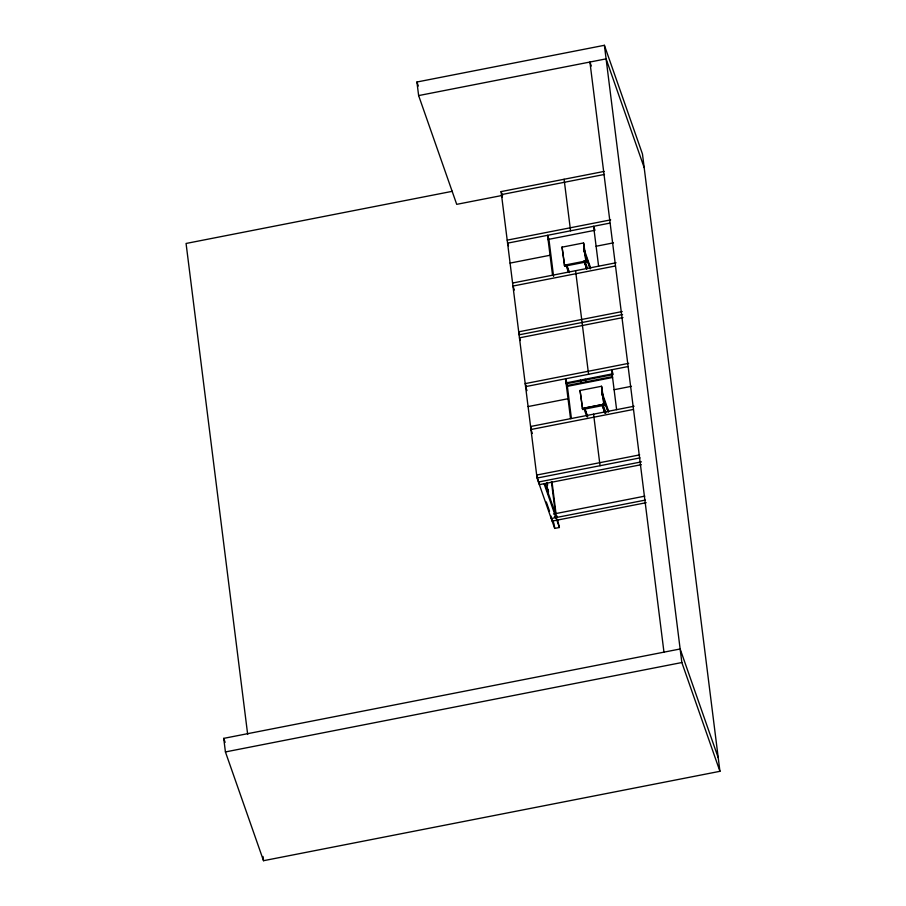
<?xml version="1.0" encoding="UTF-8"?>
<svg xmlns="http://www.w3.org/2000/svg" width="906" height="906" viewBox="0 0 906 906"><rect width="100%" height="100%" fill="white"/><g stroke="black" fill="none" stroke-linecap="round" stroke-linejoin="round"><path stroke-width="1.36" d="M584.302 261.256L586.76 269.218M584.234 408.096L602.286 404.563M502.547 195.379L456.715 204.348L418.629 95.583L416.919 82.016L604.393 45.3L642.479 154.065L719.93 771.312L263.521 860.7L225.424 751.935L223.725 738.367L680.146 648.979L718.232 757.744M418.629 95.583L606.091 58.867L644.189 167.633M452.422 191.291L186.07 243.465L247.678 734.449M557.507 519.58L559.398 527.496L554.699 528.413L537.054 478.062L501.109 191.596L604.109 171.427M604.483 174.428L501.494 194.597L502.422 197.248M507.201 240.147L610.689 219.875M609.693 223.148L507.587 243.148L508.504 245.798M547.609 239.558L594.993 230.271L593.6 226.307L598.606 266.194M562.06 247.157L583.543 242.955L583.894 243.941L586.159 261.97L564.665 266.171L562.06 247.157L564.665 266.171M510.078 263.091L550.044 255.266M596.103 246.251L613.441 242.853M564.313 265.186L585.808 260.973L586.159 261.97M512.581 283.034L616.069 262.774M615.072 266.047L512.966 286.047L514.359 290.022M622.196 311.551L518.708 331.822L519.636 334.473M519.081 334.824L622.569 314.563M622.954 317.564L519.466 337.836L520.395 340.486M628.696 363.34L525.208 383.612L526.137 386.262M627.688 366.624L525.582 386.613L526.975 390.588M565.616 383.023L613 373.748L611.607 369.773L616.612 409.659M566.125 383.804L613.045 374.608M566.612 385.616L612.263 376.67M567.043 386.409L612.581 377.485M580.044 390.475L601.527 386.262L601.878 387.258L604.143 405.276L582.649 409.478L580.044 390.475L582.649 409.478M528.085 406.556L568.039 398.731M614.109 389.716L631.437 386.318M582.298 408.493L603.792 404.28L604.143 405.276M634.075 406.239L530.588 426.5L531.516 429.15M633.079 409.512L530.961 429.512L532.354 433.487M639.67 454.88L536.68 475.05L537.609 477.7M537.054 478.062L640.055 457.881M641.448 461.856L538.447 482.026L538.096 479.217M641.289 464.676L539.364 484.642L539.013 481.833M553.498 514.03L644.789 496.148M554.404 516.635L557.179 516.092M645.276 500.089L551.222 518.515L550.893 515.888M646.193 502.694L552.139 521.12L551.811 518.492M225.424 751.935L681.844 662.535L719.93 771.312M566.25 264.79L569.319 272.638M591.312 66.013L589.919 62.038L663.962 652.139M583.826 248.493L590.712 268.142M583.691 249.92L590.112 268.255M583.826 250.577L590.248 268.912M585.208 261.811L587.496 268.357M584.608 261.925L586.907 268.47M583.94 260.86L586.692 268.72M566.963 265.583L569.251 272.128M566.103 265.549L568.402 272.094M601.811 391.811L608.696 411.449M602.139 394.54L608.096 411.562M601.811 393.895L608.232 412.219M602.728 403.804L605.944 412.977M602.592 405.231L605.344 413.091M602.388 405.48L605.129 413.34M601.992 404.665L604.744 412.524M585.174 379.195L586.08 381.8M580.463 380.112L581.38 382.717M584.483 407.587L587.7 416.749M584.551 408.085L587.439 416.601M584.087 408.855L586.839 416.715M501.109 191.596L502.502 195.571M416.919 82.016L418.323 85.991M544.959 483.759L556.578 516.918M544.064 483.713L559.398 527.496M546.295 501.924L549.557 511.211M552.807 520.497L554.2 524.472M223.725 738.367L225.118 742.342M604.393 45.3L681.844 662.535M583.543 242.955L585.808 260.973M601.527 386.262L603.792 404.28M564.098 179.263L570.565 230.815M575.57 270.701L588.572 374.28M593.577 414.167L600.044 465.718M553.589 276.432L548.923 239.297L547.541 235.322L552.547 275.209M571.414 418.527L566.93 382.762L565.537 378.787L570.542 418.674M551.981 481.494L555.99 513.476M556.341 516.261L556.839 520.203M551.414 481.664L555.922 517.598M554.359 525.786L554.699 528.413M547.281 482.411L547.632 485.197M548.153 489.365L548.504 492.151M546.714 482.592L548.119 493.713M262.989 856.487L263.521 860.7"/></g></svg>
